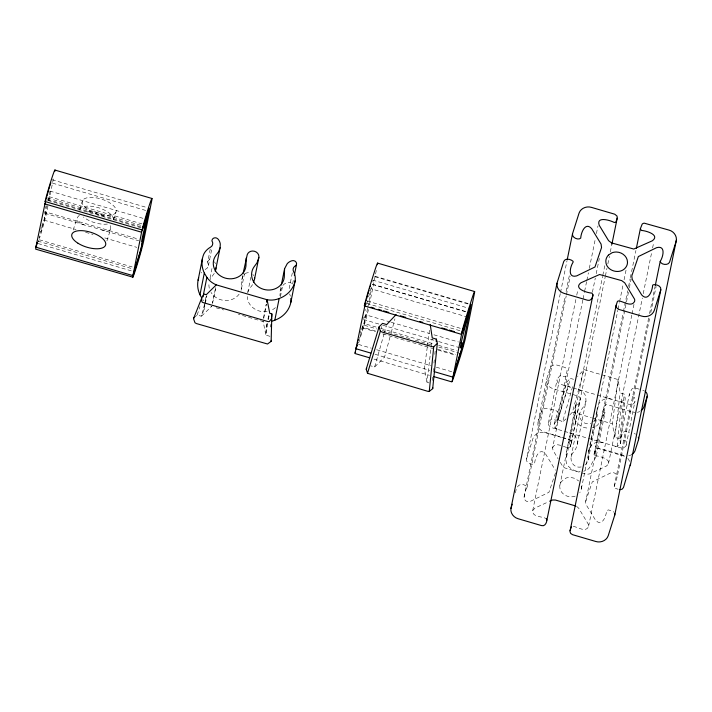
<?xml version="1.0" encoding="UTF-8"?>
<svg xmlns="http://www.w3.org/2000/svg" width="712" height="712" viewBox="0 0 712 712"><rect width="100%" height="100%" fill="white"/><g stroke="black" fill="none" stroke-linecap="round" stroke-linejoin="round"><path stroke-width="0.53" stroke-dasharray="3.56 2.67" d="M210.245 249.049L207.628 262.701C209.114 264.713 208.411 267.765 206.16 268.878A18.832 16.937 11.3 0 0 204.78 269.732M267.027 323.453L266.137 327.662L265.905 335.138L270.07 336.358M582.843 299.983L552.574 448.026L553.099 450.509L558.074 458.697M648.65 317.979L614.153 486.705L614.803 488.227L618.123 489.251M555.476 472.902L548.916 492.321L530.627 501.221C521.264 503.758 524.068 492.028 527.049 487.498L527.022 486.643C520.445 481.25 515.666 486.367 515.443 493.897M615.186 446.237L617.162 446.406L620.579 443.683L625.225 398.4L624.264 394.154L620.152 392.953L618.123 379.585L584.009 369.59L577.494 376.532M432.22 380.484L432.549 377.218M433.207 370.694L433.421 368.513M433.964 363.067L434.293 359.809M434.845 354.362L435.166 351.096M617.162 446.406L621.629 401.773L625.198 398.827M620.579 443.683L619.796 438.806L624.264 394.154M639.296 389.197L635.852 388.182A3.524 3.168 11.3 0 0 631.428 389.802L629.328 394.315L620.642 437.711L620.926 439.117L625.91 440.95L626.24 444.635A3.64 3.275 11.3 0 1 625.768 446.246L624.015 447.643L622.012 448.008A5.429 4.886 11.3 0 1 620.419 447.768L551.88 427.698A5.429 4.886 11.3 0 1 550.429 427.04L548.756 425.304L548.32 423.56A3.64 3.275 11.3 0 1 548.854 421.976L551.257 419.092L556.455 420.231L557.505 419.217L567.046 370.943A3.524 3.168 11.3 0 0 564.313 367.232L556.989 365.087A5.66 5.091 11.3 0 0 550.029 368.362L546.869 378.392A9.114 8.197 11.3 0 0 552.743 388.654L577.859 396.014A3.24 2.91 11.3 0 1 580.147 399.405L578.829 403.606A1.7 1.522 11.3 0 1 577.005 404.576L575.777 404.229L566.761 450.634A6.684 6.016 11.3 0 0 566.921 452.672L566.156 459.169A9.487 8.535 11.3 0 0 568.336 466.235A16.688 15.005 11.3 0 0 575.679 470.952A16.688 15.005 11.3 0 0 580.111 471.504M575.777 404.229L575.438 407.246A6.684 6.016 11.3 0 0 575.599 409.275L575.536 412.568L566.156 459.169M560.282 462.337L562.489 465.977L564.625 467.882L586.697 474.334L589.563 473.907L606.33 466.093C614.492 459.988 598.943 455.787 595.357 455.805L594.298 454.069L623.231 312.55M575.857 299.512L532.683 510.7C532.149 517.295 542.117 516.307 545.837 518.407M428.989 382.896L426.942 382.3L431.089 347.661M431.223 346.584L432.131 339.001M619.796 438.806L614.839 437.328L620.152 392.953M427.253 347.207L424.414 368.78L426.942 382.3M427.387 346.13L429.656 328.864M614.839 437.328L612.311 423.818L618.123 379.585M552.574 448.026C554.71 441.084 564.135 447.278 568.167 447.839L570.054 446.967L571.14 443.532L570.979 441.431L569.44 439.874L563.397 437.996M560.273 293.656L526.444 459.124C525.572 462.889 532.318 465.915 534.668 463.432C534.872 458.119 539.215 446.807 545.579 453.953L555.422 470.249M194.002 317.757L197.153 315.024L201.434 316.253L204.059 309.48L206.115 295.756M280.937 286.963L279.896 295.685M267.694 323.515L265.905 335.138L263.173 321.557L238.395 314.303M268.344 319.288L268.994 315.06M581.188 466.921L581.054 466.947A7.449 6.702 11.3 0 1 577.352 466.912L576.622 466.698A7.449 6.702 11.3 0 1 573.516 464.74L573.427 464.651A9.042 8.135 11.3 0 1 571.754 461.954A8.767 7.885 11.3 0 1 571.202 460.255A11.508 10.351 11.3 0 1 573.498 452.013L575.323 449.486A20.577 18.503 11.3 0 0 576.889 445.988L577.485 442.553L577.094 439.972A10.867 9.772 11.3 0 0 569.609 432.887M577.29 444.502L585.976 401.114L585.78 396.584A10.867 9.772 11.3 0 0 578.295 389.491M242.685 275.5L241.546 281.382L241.688 285.984A16.447 14.792 11.3 0 1 241.074 290.282M557.505 419.217L558.368 414.34A3.524 3.168 11.3 0 0 555.627 410.628L548.311 408.483A5.66 5.091 11.3 0 0 541.351 411.75L538.183 421.789A9.114 8.197 11.3 0 0 544.057 432.05L569.182 439.411A3.24 2.91 11.3 0 1 571.469 442.802L570.143 446.994A1.7 1.531 11.3 0 1 568.71 447.99L567.09 447.625M263.76 318.291L266.332 304.113M628.447 292.303L585.558 502.2L586.172 504.763L595.615 520.258C601.987 527.396 606.33 516.093 606.535 510.78L608.36 509.89L612.284 511.038L614.198 512.337M41.777 226.354L44.002 220.115L45.693 211.954L138.457 239.125M47.108 205.207L43.699 222.153L40.041 234.996M47.953 200.953L50.294 189.276M47.935 206.071L46.654 212.443A20.239 0.854 -73.7 0 1 39.445 238.502M48.994 200.766L53.667 177.404M208.42 265.665L211.891 248.31M210.049 278.116L211.998 268.353M212.594 303.303L215.852 287.034L212.256 303.205M241.43 288.876L244.474 273.693M247.723 292.596L250.757 277.404M263.431 318.193L266.252 304.086M280.412 296.842L282.584 286.002M292.32 272.883L288.85 290.238L289.214 289.321M292.605 283.99L293.691 278.57M390.194 321.984L365.665 314.802L363.93 323.488L379.923 328.17M367.588 308.18L365.514 318.273L360.352 335.806M367.801 307.13L371.798 287.159M372.848 281.908L373.213 280.056M376.283 270.471L369.475 304.425M537.987 422.545L546.674 379.149M548.365 423.142L557.051 379.745M571.469 442.802L580.147 399.405M571.158 456.73L579.844 413.334M588.699 451.034L597.377 407.647M588.237 459.899L597.092 415.639M602.788 410.619A1.7 1.531 11.3 0 0 603.411 412.212L604.969 412.782L596.282 456.178L594.725 455.609A1.7 1.531 11.3 0 1 594.111 454.016L604.114 406.427A3.24 2.91 11.3 0 1 607.977 404.834L633.101 412.186A9.114 8.197 11.3 0 0 634.81 412.462M626.213 445.062L634.899 401.666M280.065 291.297L282.468 285.877M204.059 309.48L206.872 295.792M560.495 292.57L566.948 261.001M524.023 497.234L565.194 295.845M566.084 291.493L569.653 274.075M527.049 487.498L566.218 295.916M566.441 294.821L570.223 276.318M576.747 295.16L577.859 289.722M583.066 298.898L584.401 292.365M584.623 291.27L586.626 281.48M586.848 280.386L588.406 272.767M589.296 268.415L595.303 239.027M596.416 233.581L597.973 225.962M592.42 292.205L595.312 278.054M596.202 273.693L599.317 258.456M559.863 485.388L602.592 276.381M602.815 275.295L605.04 264.41M571.14 443.532L605.191 276.986M605.414 275.9L606.971 268.273M607.861 263.921L609.419 256.302M610.309 251.95L611.866 244.332M581.339 488.824L617.838 310.298M618.061 309.213L619.396 302.68M619.618 301.585L623.178 284.168M624.068 279.816L626.071 270.017M623.454 311.464L627.681 290.781M628.571 286.429L630.129 278.81M630.351 277.716L635.914 250.508M629.337 287.951L631.117 279.238M588.619 526.186L631.802 314.998M632.025 313.912L634.027 304.113M608.52 463.512L642.34 298.052M643.23 293.7L651.694 252.333M652.584 247.981L653.696 242.534M649.54 313.627L655.102 286.411M614.153 486.705L617.171 476.978L649.887 316.956M650.777 312.604L656.117 286.482M267.926 319.252L269.261 312.942M575.536 412.568L574.842 415.772A9.487 8.535 11.3 0 0 577.023 422.839A16.688 15.005 11.3 0 0 584.365 427.556A16.688 15.005 11.3 0 0 588.797 428.108M585.976 401.114L585.576 402.592A20.577 18.503 11.3 0 1 584 406.098L582.185 408.617A11.508 10.351 11.3 0 0 579.88 416.867A8.767 7.885 11.3 0 0 580.44 418.558A9.042 8.135 11.3 0 0 582.104 421.255L582.202 421.353A7.449 6.702 11.3 0 0 585.3 423.302L586.038 423.515A7.449 6.702 11.3 0 0 589.741 423.56L589.874 423.533A9.042 8.135 11.3 0 0 590.773 423.248M266.137 327.662L267.169 323.551M268.202 319.448L269.243 315.345M204.513 304.433L201.434 316.253L211.544 306.445M204.789 303.357L206.747 295.836M366.573 304.433L367.534 300.767M390.043 336.901L384.551 357.113L374.654 366.983L370.667 365.817M391.2 332.646L394.955 318.816M569.6 415.123L572.448 412.141L584.009 369.59M106.916 240.932L110.716 228.828L110.057 224.716A15.068 9.496 18.3 0 0 109.871 224.209M368.594 296.886L369.715 292.855M79.415 215.291A15.068 9.496 18.3 0 0 79.014 215.629C71.939 221.904 84.345 225.366 89.044 226.176A15.691 0.721 16.2 0 1 97.838 228.748L138.707 240.772M40.112 231.978L40.379 231.044M374.654 366.983L383.99 334.124M384.293 333.065L386.402 325.642M557.122 429.229L555.387 428.312C551.177 423.756 558.333 417.722 562.551 422.011L573.098 384.916M370.293 290.808L370.881 288.752L466.849 316.858M40.931 229.139L41.492 227.262M241.813 279.834L242.881 276.416A5.954 5.358 11.3 0 1 243.495 275.152M360.334 332.993L360.895 331.151M554.114 424.219L567.019 381.783L570.49 378.41L573.569 379.309M380.982 328.641L381.623 326.541M557.594 420.57L570.49 378.41M555.387 428.312L568.283 386.153L566.921 382.033M360.067 336.74L359.515 338.512M73.22 230.02L76.896 218.362M79.628 209.711L82.37 201.015M113.617 219.661L116.056 211.936A17.711 7.707 17.5 0 0 93.067 197.464A17.711 7.707 17.5 0 0 88.511 210.031A17.711 7.707 17.5 0 0 116.056 211.936M358.652 342.855L362.942 329.229A15.869 0.676 -73.7 0 0 368.602 308.794M594.111 454.016L595.428 449.815A3.24 2.91 11.3 0 1 599.29 448.231L624.415 455.582A9.114 8.197 11.3 0 0 625.269 455.751M526.444 459.124L532.976 438.485C534.632 433.546 540.542 431.196 545.339 432.7L562.338 437.684M594.298 454.069L596.122 449.423A3.898 3.471 11.6 0 1 598.151 448.489L625.643 456.597M585.718 501.301L592.277 481.891L610.576 472.991C613.388 471.611 617.295 473.702 617.171 476.978M361.429 329.451L363.12 324.912L376.986 328.971M39.792 235.779L39.124 237.746M197.171 315.007L199.974 306.641M365.665 314.802L363.547 319.528L363.378 319.092A37.807 1.602 -73.7 0 1 363.556 317.454M532.683 510.7L534.872 508.11L548.676 501.675M45.693 211.954L45.639 212.069A36.116 1.531 -73.7 0 1 45.221 209.64M110.591 229.282C108.411 232.815 103.471 230.101 100.365 229.54M620.642 437.711L622.751 433.199A3.524 3.168 11.3 0 1 627.165 431.579L629.755 432.335M604.969 412.782L603.5 415.461A6.684 6.016 11.3 0 1 602.192 417.072L599.077 422.875A9.487 8.535 11.3 0 1 593.185 427.574A16.688 15.005 11.3 0 1 592.322 427.77M596.282 456.178L594.823 458.857A6.684 6.016 11.3 0 1 593.514 460.459L590.39 466.262A9.487 8.535 11.3 0 1 584.499 470.97A16.688 15.005 11.3 0 1 583.644 471.166M252.609 284.622L249.841 288.369A16.447 14.792 11.3 0 0 247.865 292.267M214.285 273.399L211.508 277.146A16.447 14.792 11.3 0 0 210.049 279.683M566.031 418.852L562.551 422.011M566.191 375.829L565.141 376.844L559.943 375.696L557.541 378.579A3.64 3.275 11.3 0 0 556.998 380.172L557.656 382.273L559.116 383.643A5.429 4.886 11.3 0 0 560.567 384.302L572.252 387.728M575.216 496.122C568.692 498.738 559.917 494.181 559.774 486.786A10.636 9.47 11.6 0 1 561.43 481.57L565.987 478.09A11.837 10.546 11.6 0 1 570.499 477.36L574.984 478.411L578.705 480.974M87.487 211.847L91.973 211.526A15.691 12.727 19.7 0 1 100.766 214.098M621.629 401.773L621.113 401.799A5.037 4.512 11.3 0 1 619.582 401.577M52.083 179.762L146.975 207.557M375.046 276.265L468.879 303.739M374.841 276.692L468.674 304.166M52.581 183.171L146.414 210.654M372.616 280.092L469.644 308.51M372.474 284.222L466.316 311.705M372.385 284.435L466.218 311.918M49.867 191.056L143.708 218.54M49.128 196.699L141.893 223.871M47.553 198.007L141.385 225.49M47.49 199.485L143.459 227.6M47.927 200.499L141.759 227.982M367.178 301.025L461.011 328.508M366.787 303.419L462.756 331.525M44.865 213.288L86.401 225.446M642.767 390.212L643.167 390.327A5.66 5.091 11.3 0 1 644.2 390.728M44.037 220.133L76.033 229.549M85.591 232.299L93.049 234.479M104.78 237.915L136.811 247.349M391.262 322.296L429.647 333.536M433.911 334.791L458.439 341.974M363.449 319.519L381.579 324.832M382.647 325.144L437.551 341.235M438.619 341.546L459.418 347.625M380.991 328.481L434.311 344.101M438.574 345.347L456.695 350.651M382.317 330.528L411.109 338.965M415.372 340.211L432.433 345.213M438.832 347.082L459.089 353.018M573.249 388.013L629.105 404.372A5.429 4.886 11.3 0 0 630.698 404.612L633.084 404.069L634.454 402.85A3.64 3.275 11.3 0 0 634.926 401.248L634.597 397.563L629.613 395.721L629.328 394.315M375.527 331.053L362.728 327.306L363.156 324.93M437.364 349.165L455.493 354.478M362.542 327.956L375.34 331.703M382.807 333.892L432.923 348.568M438.254 350.126L455.315 355.128M39.374 239.784L132.147 266.955M37.798 241.092L132.726 268.896M38.172 243.575L133.091 271.379M358.492 344.421L371.29 348.168M376.621 349.726L431 365.657M436.331 367.214L452.334 371.904M216.181 307.798L223.595 309.969M375.028 354.318L429.71 370.338M572.448 412.141L591.334 417.668M592.384 417.98L612.311 423.818M634.081 433.599L634.49 433.724A5.66 5.091 11.3 0 1 635.513 434.124M374.022 359.106L429.47 375.34M576.569 506.33L578.705 508.226L588.495 524.513A5.002 4.459 11.6 0 1 588.415 527.022C585.104 532.763 577.352 526.649 572.973 526.355L572.519 526.275A1.753 1.566 11.6 0 0 572.083 526.355M100.766 214.098L104.468 216.822M568.283 386.153L568.701 386.447A5.037 4.53 11.3 0 0 570.089 387.097M627.833 458.341L629.889 461.803M581.33 486.029L581.419 487.426A10.6 9.443 11.6 0 1 579.773 492.642M263.796 321.602A20.176 18.147 11.4 0 1 262.772 321.441M211.945 306.552A20.105 18.094 11.2 0 1 210.992 306.142M203.748 300.624A20.105 18.094 11.2 0 1 203.125 299.85M201.282 272.972A18.832 16.937 11.3 0 1 201.79 272.367M207.637 262.069A3.4 3.053 11.3 0 1 211.74 259.568M214.454 261.776A10.511 9.452 11.3 0 1 215.433 263.707M239.098 294.181A16.447 14.792 11.3 0 1 211.01 292.383M209.301 288.244A16.447 14.792 11.3 0 1 209.177 282.45M243.94 274.583A5.954 5.358 11.3 0 1 244.456 274.075M245.053 273.648A5.954 5.358 11.3 0 1 250.232 272.99M252.831 274.485A5.954 5.358 11.3 0 1 253.766 275.642M275.437 307.62A16.447 14.792 11.3 0 1 271.637 310.138M267.142 311.518A16.447 14.792 11.3 0 1 247.251 296.566M282.895 285.378A10.511 9.452 11.3 0 1 287.862 282.37A3.4 3.053 11.3 0 1 291.991 284.257M289.57 293.923A18.832 16.937 11.3 0 1 290.38 296.156M45.443 208.536A36.134 1.531 -73.7 0 1 46.022 205.964M107.405 224.049A17.711 7.707 17.5 0 1 83.393 217.018M79.495 210.191A17.711 7.707 17.5 0 1 97.437 207.415A17.711 7.707 17.5 0 1 113.511 219.634M38.911 240.167A20.239 0.854 -73.7 0 1 38.404 241.724M364.962 310.859A37.852 1.602 -73.7 0 1 365.318 309.382M631.09 454.906A9.114 8.197 11.3 0 1 628.705 455.707M584.89 465.061A8.767 7.885 11.3 0 0 585.576 464.464A11.508 10.351 11.3 0 0 588.423 456.383L588.37 453.313A20.577 18.503 11.3 0 1 589.082 449.557L590.577 446.388L592.384 444.448A10.867 9.772 11.3 0 1 602.699 442.579M639.777 411.509A9.114 8.197 11.3 0 1 637.382 412.31M611.377 399.183A10.867 9.772 11.3 0 0 601.07 401.061L599.192 403.09L597.769 406.16A20.577 18.503 11.3 0 0 597.057 409.916L597.11 412.987A11.508 10.351 11.3 0 1 594.262 421.077A8.767 7.885 11.3 0 1 593.577 421.673"/><path stroke-width="1.07" d="M266.68 301.915L267.116 299.752L269.759 313.298L271.859 313.912L271.138 341.342L267.525 344.003L196.352 323.542L194.972 322.758L193.513 318.611L202.075 297.144L204.175 294.092L206.275 294.706L216.288 284.862L267.116 299.752A20.176 18.147 11.4 0 0 279.157 298.515L281.48 297.554A27.75 24.956 11.3 0 0 295.195 280.617A18.832 16.937 11.3 0 0 293.575 271.512C292.329 269.305 293.584 266.439 295.907 265.603L296.272 265.069A3.4 3.053 11.3 0 0 292.205 260.681A10.511 9.452 11.3 0 0 287.239 263.68L284.595 268.673L284.355 275.508A16.447 14.792 11.3 0 1 263.52 289.312A16.447 14.792 11.3 0 1 254.175 266.671L256.952 262.924L258.705 258.091A5.954 5.358 11.3 0 0 254.576 251.292A5.954 5.358 11.3 0 0 247.224 254.727L243.121 273.328M432.78 387.684L432.682 388.654L429.265 391.377L427.779 391.315L367.49 373.284L366.217 369.19L379.122 326.755L382.593 323.373L386.705 324.583L396.112 314.562M611.866 244.332L617.206 218.201L617.046 216.092L614.776 214.214L591.405 207.37C586.608 205.866 580.698 208.215 579.043 213.146L572.51 233.785C571.638 237.55 578.384 240.585 580.734 238.102C580.939 232.788 585.282 221.476 591.645 228.614L601.088 244.109L601.542 247.571L594.983 266.991L576.693 275.891C567.331 278.419 570.143 266.697 573.115 262.167L573.089 261.313C570.873 259.204 565.417 257.744 563.797 261.34L556.989 283.216L510.922 508.546C510.273 513.21 513.77 517.562 518.167 518.754L541.485 525.581C544.831 526.658 546.674 522.893 546.896 520.143L592.971 294.812L591.903 293.077C588.317 293.095 572.777 288.885 580.939 282.78L599.575 274.512L621.736 280.635L624.771 282.895L634.561 299.182A5.002 4.459 11.6 0 1 634.481 301.692C631.17 307.433 623.418 301.318 619.039 301.016L618.594 300.945A1.753 1.566 11.6 0 0 617.402 301.496L616.12 305.341L569.956 531.383L570.579 533.359L572.484 534.659L595.802 541.494C600.616 543.025 606.562 540.684 608.226 535.727L614.75 515.087L660.825 289.757C661.546 285.859 656.081 284.177 653.118 284.755L652.601 285.45C652.397 290.763 648.053 302.066 641.681 294.928L632.238 279.433L631.784 275.971L638.344 256.56L656.642 247.66C665.996 245.124 663.192 256.845 660.22 261.375C660.789 264.766 668.15 265.754 669.538 262.203L676.071 241.573C677.593 236.607 673.935 231.373 669.093 230.127L644.218 223.159A3.898 3.471 11.6 0 0 642.188 224.093L640.364 228.73L636.359 248.328M556.989 283.216C556.348 287.87 559.837 292.232 564.242 293.424L587.56 300.25C590.898 301.327 592.74 297.563 592.971 294.812M619.867 489.705L622.11 489.197L623.472 487.542L630.334 464.358M215.941 267.863L215.255 271.334M270.889 326.755L271.058 324.619M271.619 317.125L271.859 313.93M132.655 277.547L140.727 250.571L149.111 208.18L142.178 229.958L143.148 225.811A20.239 0.854 -73.7 0 1 149.769 203.863A20.239 0.854 -73.7 0 1 151.763 200.508L143.69 240.861A20.239 0.854 -73.7 0 1 138.422 260.556A20.239 0.854 -73.7 0 1 132.877 277.182L35.627 249.129L36.632 244.883M369.759 357.851L354.816 353.472L356.401 347.349M429.265 391.377L433.733 346.744L437.328 343.371L436.367 339.126L432.255 337.924L430.226 324.547M436.153 341.306L436.367 339.126M432.682 388.654L437.239 344.056M215.54 270.427L220.106 247.66L220.284 244.074A10.511 9.452 11.3 0 0 217.89 238.912A3.4 3.053 11.3 0 0 211.98 240.371L211.971 241.003C213.458 243.015 212.755 246.067 210.503 247.18A18.832 16.937 11.3 0 0 203.899 253.873A27.75 24.956 11.3 0 0 204.308 273.061L199.974 294.759L201.176 297.002M616.12 305.341L616.289 307.45L618.559 309.328L641.877 316.155C646.683 317.694 652.637 315.354 654.292 310.396L660.825 289.757M614.75 515.087L614.785 513.672M246.156 258.136L246.032 264.286A16.447 14.792 11.3 0 1 225.197 278.089A16.447 14.792 11.3 0 1 215.852 255.448L218.629 251.701L220.106 247.66M266.724 301.933L267.116 299.752M546.896 520.143L546.318 518.603M640.364 228.73L641.423 230.474C645.01 230.457 660.567 234.657 652.397 240.763L633.76 249.04L611.537 242.899L608.555 240.647L599.166 225.17C595.953 215.647 611.234 220.667 614.233 222.509L615.933 222.055L617.206 218.201M357.486 343.691L357.78 342.294M132.904 275.624L141.59 232.228L144.029 224.494L143.459 227.6L144.661 224.565L148.541 211.277L146.797 219.857A36.116 1.531 -73.7 0 0 142.676 240.487L141.074 248.595L132.904 275.624L35.876 247.197L45.773 199.939M198.087 280.243L202.43 258.545M202.982 296.868L206.889 277.342L204.308 273.061M254.531 279.095L258.865 257.406M281.338 284.942L284.595 268.673M271.948 321.148A20.176 18.147 11.4 0 0 274.814 320.204L279.157 298.515M294.341 275.313L296.512 264.464M274.814 320.204L277.137 319.252A27.75 24.956 11.3 0 0 290.852 302.306L295.195 280.617M370.792 353.081L355.964 348.738L365.532 302.564M433.946 371.575L453.001 377.155L462.693 346.103L471.033 304.371L461.385 334.311L462.355 330.163A20.239 0.854 -73.7 0 1 467.232 313.556L471.522 299.93A15.869 0.676 -73.7 0 1 474.459 293.113L465.639 337.212A15.869 0.676 -73.7 0 1 459.979 357.647L455.68 371.272A20.239 0.854 -73.7 0 1 452.075 381.534L461.688 333.768L464.714 326.158L469.644 308.51L462.355 337.8A37.852 1.602 -73.7 0 0 460.913 344.136A37.807 1.602 -73.7 0 0 460.406 347.518L460.584 347.945L462.702 343.22L460.566 342.597M460.967 351.906L462.702 343.22M638.504 439.687L647.19 396.29M567.17 259.916L572.51 233.785M655.325 285.325L660.22 261.375M630.271 465.666L676.338 240.327M46.511 198.159L46.609 197.687M271.138 341.342L271.219 340.372M510.922 508.546L512.177 504.212M459.756 355.724L460.157 353.33L453.001 377.155M358.287 340.238L358.501 339.437M366.662 298.631L367.134 296.895M47.339 194.705L46.956 196.076M47.686 193.433L48.727 189.739M367.392 295.978L367.659 295.035M366.297 299.966L366.03 300.909M367.935 294.092L368.496 292.187M49.003 188.787L49.573 186.909M46.681 197.028L46.262 198.425M36.917 243.94L37.336 242.543M367.49 373.284L380.386 331.125L379.024 327.004M368.78 291.261L369.056 290.354M365.612 302.324L365.203 303.623M49.849 186.001L50.125 185.129M356.543 346.895L357.059 345.293M35.876 247.197L37.398 242.374M253.525 282.442L254.362 279.78A5.954 5.358 11.3 0 0 254.549 277.689M355.964 348.738L357.139 345.035M570.054 530.68L571.336 526.827M50.383 184.301L50.881 182.797M369.59 288.654L369.848 287.87M45.871 199.663L45.15 201.54L142.178 229.958M364.953 304.38L364.357 305.893L461.385 334.311M370.311 286.482L370.516 285.895M366.217 369.19L366.698 368.327M193.513 318.611L194.002 317.757M271.646 318.522L269.323 321.566L268.219 321.646L202.733 302.466L201.861 301.808L201.683 298.034M549.655 501.221L552.565 499.993L555.458 500.047L575.67 505.965M433.733 346.744L433.216 346.771A5.037 4.512 11.3 0 1 431.686 346.548L382.193 332.059A5.037 4.53 11.3 0 1 380.795 331.427L380.386 331.125M377.627 263.12L474.655 291.546M54.904 170.052L151.941 198.47M44.553 203.81L141.59 232.228M370.943 307.192L374.094 308.109M378.286 309.337L381.436 310.263M383.528 310.877L388.77 312.408M400.375 315.808L405.707 317.374M419.564 321.432L422.759 322.367M441.76 327.929L447.002 329.46M449.103 330.083L454.345 331.614M433.733 376.595L451.862 381.899M364.339 305.884L365.327 301.746A20.239 0.854 -73.7 0 1 370.195 285.138L374.494 271.512A15.869 0.676 -73.7 0 1 377.431 264.695M45.132 201.532L46.12 197.393A20.239 0.854 -73.7 0 1 52.501 176.122A20.239 0.854 -73.7 0 1 54.877 171.325M216.288 284.862A20.105 18.094 11.2 0 1 206.889 277.342M199.974 294.759A27.75 24.956 11.3 0 1 198.692 277.867M290.843 298.453A18.832 16.937 11.3 0 1 290.852 302.306M36.686 246.699A20.239 0.854 -73.7 0 1 36.357 247.553M355.564 351.906A20.239 0.854 -73.7 0 1 355.279 352.6M631.82 454.496A9.114 8.197 11.3 0 0 635.22 450.207L638.379 440.167A5.66 5.091 11.3 0 0 638.317 437.204M641.174 410.637A9.114 8.197 11.3 0 0 643.897 406.81L647.066 396.78A5.66 5.091 11.3 0 0 645.134 391.306M608.386 255.127L607.496 256.231A10.636 9.47 11.6 0 0 605.841 261.455C605.974 271.165 620.392 275.152 625.839 267.312A10.6 9.443 11.6 0 0 627.486 262.087C627.414 256.427 621.994 252.155 616.565 252.03A11.837 10.546 11.6 0 0 612.053 252.76L608.386 255.127M78.035 243.264A17.711 7.707 17.5 0 0 105.572 245.168A17.711 7.707 17.5 0 0 82.583 230.706A17.711 7.707 17.5 0 0 78.035 243.264"/></g></svg>
